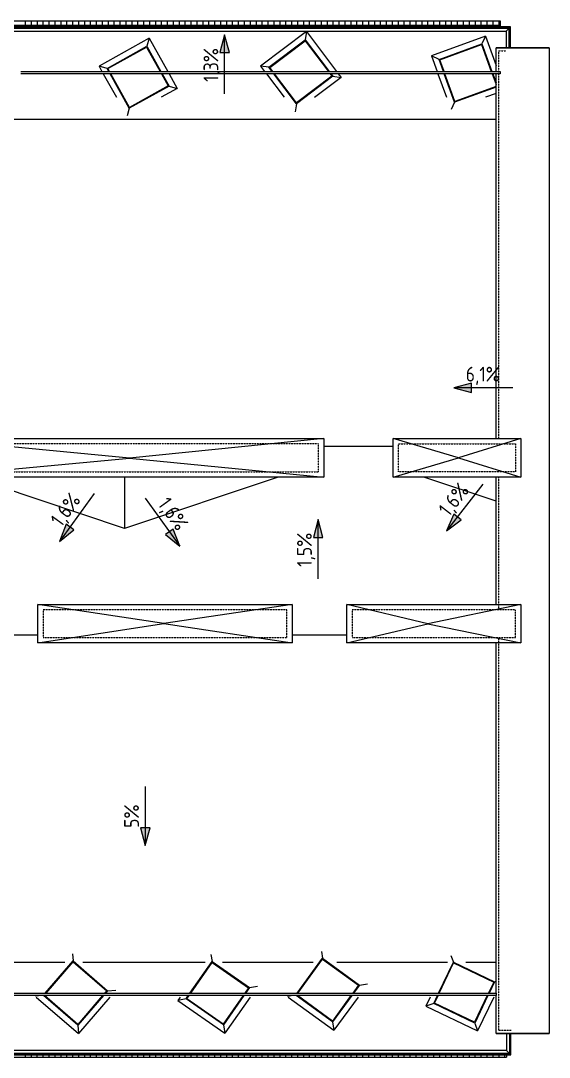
# Model space of a CAD drawing. Header units: millimetres. Extents: x -515342 to 330399, y -224905 to 507333.
# Drawn here: x -265982 to -257052, y 487946 to 505448 of the extents above; entities that cross this region are included whole.
import ezdxf

# ---------------------------------------------------------------- set-up
doc = ezdxf.new("R2010")
doc.units = ezdxf.units.MM
doc.linetypes.add('ADSK_Невидимые', pattern=[5, 3, -2])
for name, color, linetype, lineweight in [('Витраж', 7, 'Continuous', 0), ('Крыша', 7, 'Continuous', 0), ('Линии', 7, 'Continuous', 0), ('Обобщенные модели', 7, 'Continuous', 0), ('Ограждение', 7, 'Continuous', 0), ('Размеры', 7, 'Continuous', 0), ('Стены', 7, 'Continuous', 0), ('Стены наружные', 7, 'Continuous', 0)]:
    doc.layers.add(name, color=color, linetype=linetype, lineweight=lineweight)
doc.styles.add('GOST Common_1', font='', dxfattribs={"width": 0.9, "height": 250})
doc.styles.get('GOST Common_1').set_extended_font_data('GOST Common')

# ---------------------------------------------------------------- blocks, each defined once
blk = doc.blocks.new('Ограждение - Ограждение-9809147-О_АР_П_Крыша')
at = {"layer": 'Ограждение'}
for p, q in [((101485, -521), (101485, -855)), ((101486, -856), (101486, -521)), ((101508, -878), (101508, -521)), ((84774, -856), (101486, -856)), ((101485, -855), (84775, -855)), ((101485, -855), (101435, -805)), ((101507, -877), (101486, -856)), ((84752, -878), (101508, -878))]:
    blk.add_line(p, q, dxfattribs=at)
for points in [[(101486, -856), (101486, -856), (101486, -856), (101485, -855), (101485, -855), (101485, -855)], [(101508, -878), (101508, -878), (101508, -878), (101508, -878), (101507, -877), (101507, -877)]]:
    blk.add_open_spline(points, degree=3, dxfattribs=at)
blk = doc.blocks.new('Ограждение - Ограждение-9809664-О_АР_П_Крыша')
at = {"layer": 'Ограждение'}
for p, q in [((101498, 16478), (152, 16478)), ((174, 16456), (101476, 16456)), ((101475, 16455), (175, 16455)), ((101425, 16405), (101475, 16455)), ((101475, 16126), (101475, 16455)), ((101476, 16456), (101497, 16477)), ((101476, 16456), (101476, 16126)), ((101498, 16126), (101498, 16478))]:
    blk.add_line(p, q, dxfattribs=at)
for points in [[(101475, 16455), (101475, 16455), (101475, 16455), (101476, 16456), (101476, 16456), (101476, 16456)], [(101497, 16477), (101497, 16477), (101498, 16478), (101498, 16478), (101498, 16478), (101498, 16478)]]:
    blk.add_open_spline(points, degree=3, dxfattribs=at)
blk = doc.blocks.new('Ограждение - Ограждение-9810876-О_АР_П_Крыша')
at = {"layer": 'Ограждение'}
for p, q in [((101255, 16125), (102155, 16125)), ((101255, 15725), (101255, 16125)), ((102155, 16125), (102155, -520)), ((101255, 9525), (101255, 15685)), ((101255, 6725), (101255, 8875)), ((101255, 160), (101255, 6075)), ((101255, -520), (101255, 120)), ((102155, -520), (101255, -520))]:
    blk.add_line(p, q, dxfattribs=at)
blk = doc.blocks.new('Заглушка на парапетный отлив 2 - Заглушка на парапетный отлив 2-9811343-О_АР_П_Крыша')
at = {"layer": 'Обобщенные модели'}
for p, q in [((101255, 16126), (102155, 16126)), ((101255, 16125), (101255, 16126)), ((102155, 16125), (101255, 16125)), ((102155, 16126), (102155, 16125)), ((101255, -520), (102155, -520)), ((101255, -521), (101255, -520)), ((102155, -521), (101255, -521)), ((102155, -520), (102155, -521))]:
    blk.add_line(p, q, dxfattribs=at)
blk = doc.blocks.new('Прямоугольный импост - АР_Импост_40х40 _стойка ограждения на кровле_-10059240-О_АР_П_Крыша')
at = {"layer": 'Витраж'}
for p, q in [((101205, 160), (101255, 160)), ((101255, 120), (101205, 120)), ((101255, 160), (101255, 120))]:
    blk.add_line(p, q, dxfattribs=at)
blk = doc.blocks.new('Прямоугольный импост - АР_Импост_40х40 _стойка ограждения на кровле_-10057260-О_АР_П_Крыша')
at = {"layer": 'Витраж'}
for p, q in [((675, 20), (975, 20)), ((975, -20), (675, -20))]:
    blk.add_line(p, q, dxfattribs=at)
blk = doc.blocks.new('Прямоугольный импост - АР_Импост_40х40 _поручень ограждения на кровле_-10058575-О_АР_П_Крыша')
at = {"layer": 'Витраж'}
for p, q in [((101025, 15725), (101325, 15725)), ((101325, 15685), (101025, 15685)), ((101325, 15725), (101325, 15685))]:
    blk.add_line(p, q, dxfattribs=at)
blk = doc.blocks.new('Прямоугольный импост - АР_Импост_40х40 _поручень ограждения на кровле_-10058576-О_АР_П_Крыша')
at = {"layer": 'Витраж'}
for p, q in [((52060, 15725), (52360, 15725)), ((52360, 15685), (52060, 15685))]:
    blk.add_line(p, q, dxfattribs=at)
blk = doc.blocks.new('FP_15-О_АР_П_Крыша')
at = {"layer": 'Обобщенные модели'}
for p, q in [((35, 84), (35, 125)), ((135, 84), (135, 125)), ((235, 84), (235, 125)), ((335, 84), (335, 125)), ((435, 84), (435, 125)), ((535, 84), (535, 125)), ((635, 84), (635, 125)), ((735, 84), (735, 125)), ((835, 84), (835, 125)), ((935, 84), (935, 125)), ((1035, 84), (1035, 125)), ((1135, 84), (1135, 125)), ((1235, 84), (1235, 125)), ((1335, 84), (1335, 125)), ((1435, 84), (1435, 125)), ((1535, 84), (1535, 125)), ((1635, 84), (1635, 125)), ((1735, 84), (1735, 125)), ((1835, 84), (1835, 125)), ((1935, 84), (1935, 125)), ((2035, 84), (2035, 125)), ((2135, 84), (2135, 125)), ((2235, 84), (2235, 125)), ((2335, 84), (2335, 125)), ((2435, 84), (2435, 125)), ((2535, 84), (2535, 125)), ((2635, 84), (2635, 125)), ((2735, 84), (2735, 125)), ((2835, 84), (2835, 125)), ((2935, 84), (2935, 125)), ((3035, 84), (3035, 125)), ((3135, 84), (3135, 125)), ((3235, 84), (3235, 125)), ((3335, 84), (3335, 125)), ((3435, 84), (3435, 125)), ((3535, 84), (3535, 125)), ((3635, 84), (3635, 125)), ((3735, 84), (3735, 125)), ((3835, 84), (3835, 125)), ((3935, 84), (3935, 125)), ((4035, 84), (4035, 125)), ((4135, 84), (4135, 125)), ((4235, 84), (4235, 125)), ((4335, 84), (4335, 125)), ((4435, 84), (4435, 125)), ((4535, 84), (4535, 125)), ((4635, 84), (4635, 125)), ((4735, 84), (4735, 125)), ((4835, 84), (4835, 125)), ((4935, 84), (4935, 125)), ((5035, 84), (5035, 125)), ((5135, 84), (5135, 125)), ((5235, 84), (5235, 125)), ((5335, 84), (5335, 125)), ((5435, 84), (5435, 125)), ((5535, 84), (5535, 125)), ((5635, 84), (5635, 125)), ((5735, 84), (5735, 125)), ((5835, 84), (5835, 125)), ((5935, 84), (5935, 125)), ((6035, 84), (6035, 125)), ((6135, 84), (6135, 125)), ((6235, 84), (6235, 125)), ((6335, 84), (6335, 125)), ((6435, 84), (6435, 125)), ((6535, 84), (6535, 125)), ((6635, 84), (6635, 125)), ((6735, 84), (6735, 125)), ((6835, 84), (6835, 125)), ((6935, 84), (6935, 125)), ((7035, 84), (7035, 125)), ((7135, 84), (7135, 125)), ((7235, 84), (7235, 125)), ((7335, 84), (7335, 125)), ((7435, 84), (7435, 125)), ((7535, 84), (7535, 125)), ((7635, 84), (7635, 125)), ((7735, 84), (7735, 125)), ((7835, 84), (7835, 125)), ((7935, 84), (7935, 125)), ((8035, 84), (8035, 125)), ((8135, 84), (8135, 125))]:
    blk.add_line(p, q, dxfattribs=at)
blk = doc.blocks.new('Влж_Решетка для желоба - Решетка 125-9886788-О_АР_П_Крыша')
at = {"layer": 'Обобщенные модели'}
for p in [(0, 83), (16691, 125)]:
    blk.add_line(p, (0, 125), dxfattribs=at)
blk.add_blockref('FP_15-О_АР_П_Крыша', (0, 0), dxfattribs=at)
blk = doc.blocks.new('FP_16-О_АР_П_Крыша')
at = {"layer": 'Обобщенные модели'}
for p, q in [((101131, 75), (0, 75)), ((26, 84), (26, 103)), ((26, 41), (26, 84)), ((26, 0), (26, 41)), ((126, 84), (126, 103)), ((126, 41), (126, 84)), ((126, 0), (126, 41)), ((226, 84), (226, 103)), ((226, 41), (226, 84)), ((226, 0), (226, 41)), ((326, 84), (326, 103)), ((326, 41), (326, 84)), ((326, 0), (326, 41)), ((426, 84), (426, 103)), ((426, 41), (426, 84)), ((426, 0), (426, 41)), ((526, 84), (526, 103)), ((526, 41), (526, 84)), ((526, 0), (526, 41)), ((626, 84), (626, 103)), ((626, 41), (626, 84)), ((626, 0), (626, 41)), ((726, 84), (726, 103)), ((726, 41), (726, 84)), ((726, 0), (726, 41)), ((826, 84), (826, 103)), ((826, 41), (826, 84)), ((826, 0), (826, 41)), ((926, 84), (926, 103)), ((926, 41), (926, 84)), ((926, 0), (926, 41)), ((1026, 84), (1026, 103)), ((1026, 41), (1026, 84)), ((1026, 0), (1026, 41)), ((1126, 84), (1126, 103)), ((1126, 41), (1126, 84)), ((1126, 0), (1126, 41)), ((1226, 84), (1226, 103)), ((1226, 41), (1226, 84)), ((1226, 0), (1226, 41)), ((1326, 84), (1326, 103)), ((1326, 41), (1326, 84)), ((1326, 0), (1326, 41)), ((1426, 84), (1426, 103)), ((1426, 41), (1426, 84)), ((1426, 0), (1426, 41)), ((1526, 84), (1526, 103)), ((1526, 41), (1526, 84)), ((1526, 0), (1526, 41)), ((1626, 84), (1626, 103)), ((1626, 41), (1626, 84)), ((1626, 0), (1626, 41)), ((1726, 84), (1726, 103)), ((1726, 41), (1726, 84)), ((1726, 0), (1726, 41)), ((1826, 84), (1826, 103)), ((1826, 41), (1826, 84)), ((1826, 0), (1826, 41)), ((1926, 84), (1926, 103)), ((1926, 41), (1926, 84)), ((1926, 0), (1926, 41)), ((2026, 84), (2026, 103)), ((2026, 41), (2026, 84)), ((2026, 0), (2026, 41)), ((2126, 84), (2126, 103)), ((2126, 41), (2126, 84)), ((2126, 0), (2126, 41)), ((2226, 84), (2226, 103)), ((2226, 41), (2226, 84)), ((2226, 0), (2226, 41)), ((2326, 84), (2326, 103)), ((2326, 41), (2326, 84)), ((2326, 0), (2326, 41)), ((2426, 84), (2426, 103)), ((2426, 41), (2426, 84)), ((2426, 0), (2426, 41)), ((2526, 84), (2526, 103)), ((2526, 41), (2526, 84)), ((2526, 0), (2526, 41)), ((2626, 84), (2626, 103)), ((2626, 41), (2626, 84)), ((2626, 0), (2626, 41)), ((2726, 84), (2726, 103)), ((2726, 41), (2726, 84)), ((2726, 0), (2726, 41)), ((2826, 84), (2826, 103)), ((2826, 41), (2826, 84)), ((2826, 0), (2826, 41)), ((2926, 84), (2926, 103)), ((2926, 41), (2926, 84)), ((2926, 0), (2926, 41)), ((3026, 84), (3026, 103)), ((3026, 41), (3026, 84)), ((3026, 0), (3026, 41)), ((3126, 84), (3126, 103)), ((3126, 41), (3126, 84)), ((3126, 0), (3126, 41)), ((3226, 84), (3226, 103)), ((3226, 41), (3226, 84)), ((3226, 0), (3226, 41)), ((3326, 84), (3326, 103)), ((3326, 41), (3326, 84)), ((3326, 0), (3326, 41)), ((3426, 84), (3426, 103)), ((3426, 41), (3426, 84)), ((3426, 0), (3426, 41)), ((3526, 84), (3526, 103)), ((3526, 41), (3526, 84)), ((3526, 0), (3526, 41)), ((3626, 84), (3626, 103)), ((3626, 41), (3626, 84)), ((3626, 0), (3626, 41)), ((3726, 84), (3726, 103)), ((3726, 41), (3726, 84)), ((3726, 0), (3726, 41)), ((3826, 84), (3826, 103)), ((3826, 41), (3826, 84)), ((3826, 0), (3826, 41)), ((3926, 84), (3926, 103)), ((3926, 41), (3926, 84)), ((3926, 0), (3926, 41)), ((4026, 84), (4026, 103)), ((4026, 41), (4026, 84)), ((4026, 0), (4026, 41)), ((4126, 84), (4126, 103)), ((4126, 41), (4126, 84)), ((4126, 0), (4126, 41)), ((4226, 84), (4226, 103)), ((4226, 41), (4226, 84)), ((4226, 0), (4226, 41)), ((4326, 84), (4326, 103)), ((4326, 41), (4326, 84)), ((4326, 0), (4326, 41)), ((4426, 84), (4426, 103)), ((4426, 41), (4426, 84)), ((4426, 0), (4426, 41)), ((4526, 84), (4526, 103)), ((4526, 41), (4526, 84)), ((4526, 0), (4526, 41)), ((4626, 84), (4626, 103)), ((4626, 41), (4626, 84)), ((4626, 0), (4626, 41)), ((4726, 84), (4726, 103)), ((4726, 41), (4726, 84)), ((4726, 0), (4726, 41)), ((4826, 84), (4826, 103)), ((4826, 41), (4826, 84)), ((4826, 0), (4826, 41)), ((4926, 84), (4926, 103)), ((4926, 41), (4926, 84)), ((4926, 0), (4926, 41)), ((5026, 84), (5026, 103)), ((5026, 41), (5026, 84)), ((5026, 0), (5026, 41)), ((5126, 84), (5126, 103)), ((5126, 41), (5126, 84)), ((5126, 0), (5126, 41)), ((5226, 84), (5226, 103)), ((5226, 41), (5226, 84)), ((5226, 0), (5226, 41)), ((5326, 84), (5326, 103)), ((5326, 41), (5326, 84)), ((5326, 0), (5326, 41)), ((5426, 84), (5426, 103)), ((5426, 41), (5426, 84)), ((5426, 0), (5426, 41)), ((5526, 84), (5526, 103)), ((5526, 41), (5526, 84)), ((5526, 0), (5526, 41)), ((5626, 84), (5626, 103)), ((5626, 41), (5626, 84)), ((5626, 0), (5626, 41)), ((5726, 84), (5726, 103)), ((5726, 41), (5726, 84)), ((5726, 0), (5726, 41)), ((5826, 84), (5826, 103)), ((5826, 41), (5826, 84)), ((5826, 0), (5826, 41)), ((5926, 84), (5926, 103)), ((5926, 41), (5926, 84)), ((5926, 0), (5926, 41)), ((6026, 84), (6026, 103)), ((6026, 41), (6026, 84)), ((6026, 0), (6026, 41)), ((6126, 84), (6126, 103)), ((6126, 41), (6126, 84)), ((6126, 0), (6126, 41)), ((6226, 84), (6226, 103)), ((6226, 41), (6226, 84)), ((6226, 0), (6226, 41)), ((6326, 84), (6326, 103)), ((6326, 41), (6326, 84)), ((6326, 0), (6326, 41)), ((6426, 84), (6426, 103)), ((6426, 41), (6426, 84)), ((6426, 0), (6426, 41)), ((6526, 84), (6526, 103)), ((6526, 41), (6526, 84)), ((6526, 0), (6526, 41)), ((6626, 84), (6626, 103)), ((6626, 41), (6626, 84)), ((6626, 0), (6626, 41)), ((6726, 84), (6726, 103)), ((6726, 41), (6726, 84)), ((6726, 0), (6726, 41)), ((6826, 84), (6826, 103)), ((6826, 41), (6826, 84)), ((6826, 0), (6826, 41)), ((6926, 84), (6926, 103)), ((6926, 41), (6926, 84)), ((6926, 0), (6926, 41)), ((7026, 84), (7026, 103)), ((7026, 41), (7026, 84)), ((7026, 0), (7026, 41)), ((7126, 84), (7126, 103)), ((7126, 41), (7126, 84)), ((7126, 0), (7126, 41)), ((7226, 84), (7226, 103)), ((7226, 41), (7226, 84)), ((7226, 0), (7226, 41)), ((7326, 84), (7326, 103)), ((7326, 41), (7326, 84)), ((7326, 0), (7326, 41)), ((7426, 84), (7426, 103)), ((7426, 41), (7426, 84)), ((7426, 0), (7426, 41)), ((7526, 84), (7526, 103)), ((7526, 41), (7526, 84)), ((7526, 0), (7526, 41)), ((7626, 84), (7626, 103)), ((7626, 41), (7626, 84)), ((7626, 0), (7626, 41)), ((7726, 84), (7726, 103)), ((7726, 41), (7726, 84)), ((7726, 0), (7726, 41)), ((7826, 84), (7826, 103)), ((7826, 41), (7826, 84)), ((7826, 0), (7826, 41)), ((7926, 84), (7926, 103)), ((7926, 41), (7926, 84)), ((7926, 0), (7926, 41)), ((8026, 84), (8026, 103)), ((8026, 41), (8026, 84)), ((8026, 0), (8026, 41))]:
    blk.add_line(p, q, dxfattribs=at)
blk = doc.blocks.new('Влж_Решетка для желоба - Решетка 125-9890054-О_АР_П_Крыша')
at = {"layer": 'Обобщенные модели'}
for p, q in [((0, 0), (0, 103)), ((101131, 0), (0, 0))]:
    blk.add_line(p, q, dxfattribs=at)
blk.add_blockref('FP_16-О_АР_П_Крыша', (0, 0), dxfattribs=at)

msp = doc.modelspace()

# ---------------------------------------------------------------- hatches: boundary and pattern name
at = {"layer": 'Размеры'}
for points in [[(-262536.789, 505212.0259), (-262617.1738, 504912.0259), (-262456.4042, 504912.0259)], [(-258665.6926, 499248.673), (-258365.6926, 499168.2882), (-258365.6926, 499329.0577)], [(-258786.6692, 496832.4537), (-258539.1407, 497020.0472), (-258666.1, 497118.6788)], [(-265327.5488, 496657.0419), (-265086.4489, 496852.8288), (-265216.6436, 496947.1483)], [(-260956.7731, 497024.0755), (-261037.1579, 496724.0755), (-260876.3884, 496724.0755)], [(-263295.5558, 496574.8315), (-263406.461, 496864.9379), (-263536.6558, 496770.6184)], [(-263877.8025, 491520.784), (-263797.4178, 491820.784), (-263958.1873, 491820.784)]]:
    msp.add_hatch(color=256, dxfattribs=at).paths.add_polyline_path(points)

# ---------------------------------------------------------------- linework, layer by layer
at = {"layer": 'Крыша'}
for p, q in [((-358982.0024, 505271.4811), (-257782.0024, 505271.4811)), ((-257782.0024, 505271.4811), (-257782.0024, 504992.4811)), ((-261774.5183, 504659.1279), (-261175.5417, 505110.4892)), ((-261175.5417, 505110.4892), (-260784.4411, 504591.4811)), ((-264509.4769, 504638.4049), (-263854.2715, 505003.3787)), ((-263854.2715, 505003.3787), (-263624.8293, 504591.4811)), ((-258902.1454, 504788.5014), (-258197.376, 505045.0165)), ((-258197.376, 505045.0165), (-258032.3026, 504591.4811)), ((-258830.4359, 504591.4811), (-258902.1454, 504788.5014)), ((-264483.3386, 504591.4811), (-264509.4769, 504638.4049)), ((-261723.5428, 504591.4811), (-261774.5183, 504659.1279)), ((-264144.5032, 503983.1995), (-264461.0571, 504551.4811)), ((-263602.5478, 504551.4811), (-263489.2977, 504348.1732)), ((-261323.1571, 504060.1513), (-261693.4007, 504551.4811)), ((-260724.1804, 504511.5125), (-261323.1571, 504060.1513)), ((-260754.2989, 504551.4811), (-260724.1804, 504511.5125)), ((-258645.6303, 504083.732), (-258815.8771, 504551.4811)), ((-258017.7437, 504551.4811), (-257952.0024, 504370.8583)), ((-263489.2977, 504348.1732), (-264144.5032, 503983.1995)), ((-257952.0024, 504336.1919), (-258645.6303, 504083.732)), ((-257952.0024, 503781.4369), (-306247.0024, 503781.4369)), ((-264143.9416, 498064.1213), (-267592.0024, 498391.4811)), ((-267592.0024, 498391.4811), (-260862.0024, 498391.4811)), ((-260862.0024, 498391.4811), (-264143.9416, 498064.1213)), ((-260862.0024, 498391.4811), (-260862.0024, 497741.4811)), ((-259692.0024, 497741.4811), (-259692.0024, 498391.4811)), ((-258583.3434, 498066.4811), (-259692.0024, 498391.4811)), ((-259692.0024, 498391.4811), (-257532.0024, 498391.4811)), ((-257532.0024, 498391.4811), (-258583.3434, 498066.4811)), ((-257532.0024, 498391.4811), (-257532.0024, 497741.4811)), ((-259692.0024, 498256.4811), (-260862.0024, 498256.4811)), ((-267592.0024, 497741.4811), (-264143.9416, 498064.1213)), ((-264143.9416, 498064.1213), (-260862.0024, 497741.4811)), ((-259692.0024, 497741.4811), (-258583.3434, 498066.4811)), ((-258583.3434, 498066.4811), (-257532.0024, 497741.4811)), ((-260862.0024, 497741.4811), (-267592.0024, 497741.4811)), ((-264227.0024, 496876.4811), (-266822.0024, 497741.4811)), ((-261632.0024, 497741.4811), (-264227.0024, 496876.4811)), ((-264227.0024, 497741.4811), (-264227.0024, 496876.4811)), ((-257532.0024, 497741.4811), (-259692.0024, 497741.4811)), ((-257952.0024, 497334.8145), (-259172.0024, 497741.4811)), ((-265692.0024, 494941.4811), (-265692.0024, 495591.4811)), ((-263563.6731, 495271.6435), (-265692.0024, 495591.4811)), ((-265692.0024, 495591.4811), (-261397.0024, 495591.4811)), ((-261397.0024, 495591.4811), (-263563.6731, 495271.6435)), ((-261397.0024, 495591.4811), (-261397.0024, 494941.4811)), ((-260472.0024, 494941.4811), (-260472.0024, 495591.4811)), ((-259102.9792, 495266.4811), (-260472.0024, 495591.4811)), ((-260472.0024, 495591.4811), (-257532.0024, 495591.4811)), ((-257532.0024, 495591.4811), (-259102.9792, 495266.4811)), ((-257532.0024, 495591.4811), (-257532.0024, 494941.4811)), ((-265692.0024, 494941.4811), (-263563.6731, 495271.6435)), ((-263563.6731, 495271.6435), (-261397.0024, 494941.4811)), ((-260472.0024, 494941.4811), (-259102.9792, 495266.4811)), ((-259102.9792, 495266.4811), (-257532.0024, 494941.4811)), ((-265692.0024, 495071.4811), (-266242.0024, 495071.4811)), ((-261397.0024, 494941.4811), (-265692.0024, 494941.4811)), ((-260472.0024, 495071.4811), (-261397.0024, 495071.4811)), ((-257532.0024, 494941.4811), (-260472.0024, 494941.4811)), ((-267492.7966, 489551.4811), (-265234.3658, 489551.4811)), ((-265553.1656, 489026.4811), (-265096.0471, 489558.4946)), ((-265096.0471, 489558.4946), (-264527.1899, 489069.7191)), ((-264933.917, 489551.4811), (-262867.65, 489551.4811)), ((-263110.218, 489026.4811), (-262747.1645, 489549.0411)), ((-262747.1645, 489549.0411), (-262131.2279, 489121.1134)), ((-262574.816, 489551.4811), (-261042.8498, 489551.4811)), ((-261299.3535, 489026.4811), (-260881.4773, 489603.1764)), ((-260881.4773, 489603.1764), (-260274.1554, 489163.108)), ((-260639.1257, 489551.4811), (-258772.747, 489551.4811)), ((-258912.5145, 489026.4811), (-258667.8515, 489538.2569)), ((-258667.8515, 489538.2569), (-257991.1997, 489214.7721)), ((-258462.8731, 489551.4811), (-257952.0024, 489551.4811)), ((-257991.1997, 489214.7721), (-258081.2154, 489026.4811)), ((-264527.1899, 489069.7191), (-264564.341, 489026.4811)), ((-262131.2279, 489121.1134), (-262196.9746, 489026.4811)), ((-260274.1554, 489163.108), (-260373.156, 489026.4811)), ((-265015.9654, 488500.8619), (-265581.1492, 488986.4811)), ((-264598.71, 488986.4811), (-265015.9654, 488500.8619)), ((-263175.0922, 488933.1046), (-263138.0084, 488986.4811)), ((-262559.1557, 488505.1768), (-263175.0922, 488933.1046)), ((-262224.765, 488986.4811), (-262559.1557, 488505.1768)), ((-260714.2238, 488555.7862), (-261308.6097, 488986.4811)), ((-260402.0024, 488986.6712), (-260714.2238, 488555.7862)), ((-258991.3363, 488861.6052), (-258931.6372, 488986.4811)), ((-258314.6845, 488538.1203), (-258991.3363, 488861.6052)), ((-258100.3381, 488986.4811), (-258314.6845, 488538.1203)), ((-257772.0024, 488345.4811), (-257772.0024, 488061.4811)), ((-257772.0024, 488061.4811), (-274382.0024, 488061.4811))]:
    msp.add_line(p, q, dxfattribs=at)
at = {"layer": 'Линии', "linetype": 'ADSK_Невидимые'}
for p, q in [((-257902.0024, 498391.4811), (-257902.0024, 504941.4811)), ((-257902.0024, 504941.4811), (-257782.0024, 504941.4811)), ((-260952.0024, 498301.4811), (-267502.0024, 498301.4811)), ((-260952.0024, 497831.4811), (-260952.0024, 498301.4811)), ((-259602.0024, 498301.4811), (-257622.0024, 498301.4811)), ((-259602.0024, 497831.4811), (-259602.0024, 498301.4811)), ((-257622.0024, 498301.4811), (-257622.0024, 497831.4811)), ((-267502.0024, 497831.4811), (-260952.0024, 497831.4811)), ((-257622.0024, 497831.4811), (-259602.0024, 497831.4811)), ((-257902.0024, 495501.4811), (-257902.0024, 497741.4811)), ((-261487.0024, 495501.4811), (-265602.0024, 495501.4811)), ((-265602.0024, 495501.4811), (-265602.0024, 495031.4811)), ((-261487.0024, 495031.4811), (-261487.0024, 495501.4811)), ((-257622.0024, 495501.4811), (-260382.0024, 495501.4811)), ((-260382.0024, 495501.4811), (-260382.0024, 495031.4811)), ((-257622.0024, 495031.4811), (-257622.0024, 495501.4811)), ((-265602.0024, 495031.4811), (-261487.0024, 495031.4811)), ((-260382.0024, 495031.4811), (-257622.0024, 495031.4811)), ((-257902.0024, 488396.4811), (-257902.0024, 495031.4811)), ((-257698.5738, 488396.4811), (-257902.0024, 488396.4811))]:
    msp.add_line(p, q, dxfattribs=at)
at = {"layer": 'Размеры'}
for p, q in [((-262536.789, 505212.0259), (-262617.1738, 504912.0259)), ((-262456.4042, 504912.0259), (-262536.789, 505212.0259)), ((-262536.789, 504212.0259), (-262536.789, 505212.0259)), ((-262617.1738, 504912.0259), (-262456.4042, 504912.0259)), ((-258365.6926, 499329.0577), (-258665.6926, 499248.673)), ((-258365.6926, 499168.2882), (-258365.6926, 499329.0577)), ((-258665.6926, 499248.673), (-258365.6926, 499168.2882)), ((-257665.6926, 499248.673), (-258665.6926, 499248.673)), ((-258173.1729, 497622.1513), (-258786.6692, 496832.4537)), ((-264740.8734, 497466.8641), (-265327.5488, 496657.0419)), ((-263882.2312, 497384.6537), (-263295.5558, 496574.8315)), ((-258666.1, 497118.6788), (-258786.6692, 496832.4537)), ((-258539.1407, 497020.0472), (-258666.1, 497118.6788)), ((-265216.6436, 496947.1483), (-265327.5488, 496657.0419)), ((-265086.4489, 496852.8288), (-265216.6436, 496947.1483)), ((-260956.7731, 497024.0755), (-261037.1579, 496724.0755)), ((-260876.3884, 496724.0755), (-260956.7731, 497024.0755)), ((-260956.7731, 496024.0755), (-260956.7731, 497024.0755)), ((-258786.6692, 496832.4537), (-258539.1407, 497020.0472)), ((-265327.5488, 496657.0419), (-265086.4489, 496852.8288)), ((-263406.461, 496864.9379), (-263536.6558, 496770.6184)), ((-263536.6558, 496770.6184), (-263295.5558, 496574.8315)), ((-263295.5558, 496574.8315), (-263406.461, 496864.9379)), ((-261037.1579, 496724.0755), (-260876.3884, 496724.0755)), ((-263877.8025, 492520.784), (-263877.8025, 491520.784)), ((-263797.4178, 491820.784), (-263958.1873, 491820.784)), ((-263958.1873, 491820.784), (-263877.8025, 491520.784)), ((-263877.8025, 491520.784), (-263797.4178, 491820.784))]:
    msp.add_line(p, q, dxfattribs=at)
at = {"layer": 'Стены'}
for p, q in [((-263811.7041, 505153.0049), (-264659.1032, 504680.9723)), ((-263811.7041, 505153.0049), (-263850.4017, 505016.981)), ((-263811.7041, 505153.0049), (-263498.9146, 504591.4811)), ((-261153.8915, 505264.5387), (-261928.5679, 504680.7781)), ((-261153.8915, 505264.5387), (-261173.5735, 505124.4937)), ((-261153.8915, 505264.5387), (-260646.7062, 504591.4811)), ((-258131.632, 505186.005), (-259043.1338, 504854.2454)), ((-258131.632, 505186.005), (-258191.3992, 505057.8337)), ((-258131.632, 505186.005), (-257952.0024, 504692.4768)), ((-258914.9625, 504794.4782), (-259043.1338, 504854.2454)), ((-259043.1338, 504854.2454), (-258947.4954, 504591.4811)), ((-264523.0793, 504642.2747), (-264659.1032, 504680.9723)), ((-264659.1032, 504680.9723), (-264609.2533, 504591.4811)), ((-261788.5228, 504661.0961), (-261928.5679, 504680.7781)), ((-261928.5679, 504680.7781), (-261861.2778, 504591.4811)), ((-264586.9718, 504551.4811), (-264366.5634, 504155.8011)), ((-263476.6331, 504551.4811), (-263339.6715, 504305.6059)), ((-261831.1356, 504551.4811), (-261532.9693, 504155.8011)), ((-260570.1309, 504489.8623), (-261016.8785, 504153.2138)), ((-260710.1759, 504509.5443), (-260570.1309, 504489.8623)), ((-260616.564, 504551.4811), (-260570.1309, 504489.8623)), ((-258932.9366, 504551.4811), (-258788.9209, 504155.8011)), ((-263339.6715, 504305.6059), (-263608.6029, 504155.8011)), ((-263475.6953, 504344.3035), (-263339.6715, 504305.6059)), ((-257952.0024, 504219.1323), (-258127.3921, 504155.2957)), ((-261325.1253, 504046.1467), (-261344.1673, 503910.6559)), ((-258651.607, 504070.9148), (-258709.7133, 503946.3055)), ((-264148.3729, 503969.5971), (-264185.4457, 503839.2845)), ((-265106.2148, 489692.7783), (-265097.1149, 489572.5964)), ((-260902.2576, 489733.3091), (-260883.7073, 489617.1416)), ((-262771.1674, 489682.3105), (-262749.6713, 489562.9593)), ((-258713.3037, 489666.9735), (-258672.5604, 489551.592)), ((-260260.1902, 489165.3381), (-260125.6677, 489186.8194)), ((-257977.8646, 489219.481), (-257952.0024, 489228.6134)), ((-264513.0882, 489070.7869), (-264374.8065, 489081.2573)), ((-262117.3097, 489123.6202), (-261982.3515, 489147.9273)), ((-265626.5069, 488986.4811), (-265739.9421, 488977.892)), ((-265722.6833, 488963.0629), (-265004.2201, 488345.7424)), ((-264473.8038, 488963.0629), (-265004.2201, 488345.7424)), ((-263288.2208, 488963.0629), (-263328.1923, 488905.53)), ((-263189.0104, 488930.5978), (-263328.1923, 488905.53)), ((-263328.1923, 488905.53), (-262531.5811, 488352.0767)), ((-262107.0926, 488963.0629), (-262531.5811, 488352.0767)), ((-261380.245, 488986.4811), (-261475.1629, 488971.3241)), ((-261463.7619, 488963.0629), (-260689.6933, 488402.169)), ((-260283.2668, 488963.0629), (-260689.6933, 488402.169)), ((-259064.7566, 488963.0629), (-259138.023, 488809.8073)), ((-259004.6714, 488856.8963), (-259138.023, 488809.8073)), ((-257989.6097, 488963.0629), (-258262.8867, 488391.4336)), ((-259138.023, 488809.8073), (-258262.8867, 488391.4336)), ((-265014.8976, 488486.7601), (-265004.2201, 488345.7424)), ((-262556.6489, 488491.2587), (-262531.5811, 488352.0767)), ((-260711.9938, 488541.821), (-260689.6933, 488402.169)), ((-258309.9757, 488524.7852), (-258262.8867, 488391.4336))]:
    msp.add_line(p, q, dxfattribs=at)
at = {"layer": 'Стены наружные'}
for p, q in [((-261788.5228, 504661.0961), (-261173.5735, 505124.4937)), ((-261173.5735, 505124.4937), (-260771.9197, 504591.4811)), ((-264523.0793, 504642.2747), (-263850.4017, 505016.981)), ((-263850.4017, 505016.981), (-263613.3825, 504591.4811)), ((-258914.9625, 504794.4782), (-258191.3992, 505057.8337)), ((-258191.3992, 505057.8337), (-258021.6608, 504591.4811)), ((-258841.0777, 504591.4811), (-258914.9625, 504794.4782)), ((-264494.7854, 504591.4811), (-264523.0793, 504642.2747)), ((-261736.0642, 504591.4811), (-261788.5228, 504661.0961)), ((-264148.3729, 503969.5971), (-264472.5039, 504551.4811)), ((-263591.101, 504551.4811), (-263475.6953, 504344.3035)), ((-261325.1253, 504046.1467), (-261705.922, 504551.4811)), ((-260710.1759, 504509.5443), (-261325.1253, 504046.1467)), ((-260741.7776, 504551.4811), (-260710.1759, 504509.5443)), ((-258651.607, 504070.9148), (-258826.5189, 504551.4811)), ((-258007.102, 504551.4811), (-257952.0024, 504400.0964)), ((-263475.6953, 504344.3035), (-264148.3729, 503969.5971)), ((-257952.0024, 504325.5501), (-258651.607, 504070.9148)), ((-265566.3499, 489026.4811), (-265097.1149, 489572.5964)), ((-265097.1149, 489572.5964), (-264513.0882, 489070.7869)), ((-263122.3946, 489026.4811), (-262749.6713, 489562.9593)), ((-262749.6713, 489562.9593), (-262117.3097, 489123.6202)), ((-261311.7028, 489026.4811), (-260883.7073, 489617.1416)), ((-260883.7073, 489617.1416), (-260260.1902, 489165.3381)), ((-258923.5985, 489026.4811), (-258672.5604, 489551.592)), ((-258672.5604, 489551.592), (-257977.8646, 489219.481)), ((-260260.1902, 489165.3381), (-260360.8067, 489026.4811)), ((-257977.8646, 489219.481), (-258070.1314, 489026.4811)), ((-264513.0882, 489070.7869), (-264551.1567, 489026.4811)), ((-262117.3097, 489123.6202), (-262184.798, 489026.4811)), ((-265014.8976, 488486.7601), (-265596.4937, 488986.4811)), ((-264585.5256, 488986.4811), (-265014.8976, 488486.7601)), ((-263189.0104, 488930.5978), (-263150.185, 488986.4811)), ((-262556.6489, 488491.2587), (-263189.0104, 488930.5978)), ((-262212.5884, 488986.4811), (-262556.6489, 488491.2587)), ((-260711.9938, 488541.821), (-261325.6525, 488986.4811)), ((-260389.7909, 488986.4811), (-260711.9938, 488541.821)), ((-259004.6714, 488856.8963), (-258942.7212, 488986.4811)), ((-258309.9757, 488524.7852), (-259004.6714, 488856.8963)), ((-258089.2541, 488986.4811), (-258309.9757, 488524.7852))]:
    msp.add_line(p, q, dxfattribs=at)

# ---------------------------------------------------------------- block references
at = {"layer": 'Витраж'}
for name, p in [('Прямоугольный импост - АР_Импост_40х40 _поручень ограждения на кровле_-10058576-О_АР_П_Крыша', (-318042.0024, 488866.4811)), ('Прямоугольный импост - АР_Импост_40х40 _поручень ограждения на кровле_-10058576-О_АР_П_Крыша', (-317742.0024, 488866.4811)), ('Прямоугольный импост - АР_Импост_40х40 _поручень ограждения на кровле_-10058576-О_АР_П_Крыша', (-317442.0024, 488866.4811)), ('Прямоугольный импост - АР_Импост_40х40 _поручень ограждения на кровле_-10058576-О_АР_П_Крыша', (-317142.0024, 488866.4811)), ('Прямоугольный импост - АР_Импост_40х40 _поручень ограждения на кровле_-10058576-О_АР_П_Крыша', (-316842.0024, 488866.4811)), ('Прямоугольный импост - АР_Импост_40х40 _поручень ограждения на кровле_-10058576-О_АР_П_Крыша', (-316542.0024, 488866.4811)), ('Прямоугольный импост - АР_Импост_40х40 _поручень ограждения на кровле_-10058576-О_АР_П_Крыша', (-316242.0024, 488866.4811)), ('Прямоугольный импост - АР_Импост_40х40 _поручень ограждения на кровле_-10058576-О_АР_П_Крыша', (-315942.0024, 488866.4811)), ('Прямоугольный импост - АР_Импост_40х40 _поручень ограждения на кровле_-10058576-О_АР_П_Крыша', (-315642.0024, 488866.4811)), ('Прямоугольный импост - АР_Импост_40х40 _поручень ограждения на кровле_-10058576-О_АР_П_Крыша', (-315342.0024, 488866.4811)), ('Прямоугольный импост - АР_Импост_40х40 _поручень ограждения на кровле_-10058576-О_АР_П_Крыша', (-315042.0024, 488866.4811)), ('Прямоугольный импост - АР_Импост_40х40 _поручень ограждения на кровле_-10058576-О_АР_П_Крыша', (-314742.0024, 488866.4811)), ('Прямоугольный импост - АР_Импост_40х40 _поручень ограждения на кровле_-10058576-О_АР_П_Крыша', (-314442.0024, 488866.4811)), ('Прямоугольный импост - АР_Импост_40х40 _поручень ограждения на кровле_-10058576-О_АР_П_Крыша', (-314142.0024, 488866.4811)), ('Прямоугольный импост - АР_Импост_40х40 _поручень ограждения на кровле_-10058576-О_АР_П_Крыша', (-313842.0024, 488866.4811)), ('Прямоугольный импост - АР_Импост_40х40 _поручень ограждения на кровле_-10058576-О_АР_П_Крыша', (-313542.0024, 488866.4811)), ('Прямоугольный импост - АР_Импост_40х40 _поручень ограждения на кровле_-10058576-О_АР_П_Крыша', (-313242.0024, 488866.4811)), ('Прямоугольный импост - АР_Импост_40х40 _поручень ограждения на кровле_-10058576-О_АР_П_Крыша', (-312942.0024, 488866.4811)), ('Прямоугольный импост - АР_Импост_40х40 _поручень ограждения на кровле_-10058576-О_АР_П_Крыша', (-312642.0024, 488866.4811)), ('Прямоугольный импост - АР_Импост_40х40 _поручень ограждения на кровле_-10058576-О_АР_П_Крыша', (-312342.0024, 488866.4811)), ('Прямоугольный импост - АР_Импост_40х40 _поручень ограждения на кровле_-10058576-О_АР_П_Крыша', (-312042.0024, 488866.4811)), ('Прямоугольный импост - АР_Импост_40х40 _поручень ограждения на кровле_-10058576-О_АР_П_Крыша', (-311742.0024, 488866.4811)), ('Прямоугольный импост - АР_Импост_40х40 _поручень ограждения на кровле_-10058576-О_АР_П_Крыша', (-311442.0024, 488866.4811)), ('Прямоугольный импост - АР_Импост_40х40 _поручень ограждения на кровле_-10058576-О_АР_П_Крыша', (-311142.0024, 488866.4811)), ('Прямоугольный импост - АР_Импост_40х40 _поручень ограждения на кровле_-10058576-О_АР_П_Крыша', (-310842.0024, 488866.4811)), ('Прямоугольный импост - АР_Импост_40х40 _поручень ограждения на кровле_-10058576-О_АР_П_Крыша', (-310542.0024, 488866.4811)), ('Прямоугольный импост - АР_Импост_40х40 _поручень ограждения на кровле_-10058575-О_АР_П_Крыша', (-359207.0024, 488866.4811)), ('Прямоугольный импост - АР_Импост_40х40 _стойка ограждения на кровле_-10057260-О_АР_П_Крыша', (-266777.0024, 489006.4811)), ('Прямоугольный импост - АР_Импост_40х40 _стойка ограждения на кровле_-10057260-О_АР_П_Крыша', (-266477.0024, 489006.4811)), ('Прямоугольный импост - АР_Импост_40х40 _стойка ограждения на кровле_-10057260-О_АР_П_Крыша', (-266177.0024, 489006.4811)), ('Прямоугольный импост - АР_Импост_40х40 _стойка ограждения на кровле_-10057260-О_АР_П_Крыша', (-265877.0024, 489006.4811)), ('Прямоугольный импост - АР_Импост_40х40 _стойка ограждения на кровле_-10057260-О_АР_П_Крыша', (-265577.0024, 489006.4811)), ('Прямоугольный импост - АР_Импост_40х40 _стойка ограждения на кровле_-10057260-О_АР_П_Крыша', (-265277.0024, 489006.4811)), ('Прямоугольный импост - АР_Импост_40х40 _стойка ограждения на кровле_-10057260-О_АР_П_Крыша', (-264977.0024, 489006.4811)), ('Прямоугольный импост - АР_Импост_40х40 _стойка ограждения на кровле_-10057260-О_АР_П_Крыша', (-264677.0024, 489006.4811)), ('Прямоугольный импост - АР_Импост_40х40 _стойка ограждения на кровле_-10057260-О_АР_П_Крыша', (-264377.0024, 489006.4811)), ('Прямоугольный импост - АР_Импост_40х40 _стойка ограждения на кровле_-10057260-О_АР_П_Крыша', (-264077.0024, 489006.4811)), ('Прямоугольный импост - АР_Импост_40х40 _стойка ограждения на кровле_-10057260-О_АР_П_Крыша', (-263777.0024, 489006.4811)), ('Прямоугольный импост - АР_Импост_40х40 _стойка ограждения на кровле_-10057260-О_АР_П_Крыша', (-263477.0024, 489006.4811)), ('Прямоугольный импост - АР_Импост_40х40 _стойка ограждения на кровле_-10057260-О_АР_П_Крыша', (-263177.0024, 489006.4811)), ('Прямоугольный импост - АР_Импост_40х40 _стойка ограждения на кровле_-10057260-О_АР_П_Крыша', (-262877.0024, 489006.4811)), ('Прямоугольный импост - АР_Импост_40х40 _стойка ограждения на кровле_-10057260-О_АР_П_Крыша', (-262577.0024, 489006.4811)), ('Прямоугольный импост - АР_Импост_40х40 _стойка ограждения на кровле_-10057260-О_АР_П_Крыша', (-262277.0024, 489006.4811)), ('Прямоугольный импост - АР_Импост_40х40 _стойка ограждения на кровле_-10057260-О_АР_П_Крыша', (-261977.0024, 489006.4811)), ('Прямоугольный импост - АР_Импост_40х40 _стойка ограждения на кровле_-10057260-О_АР_П_Крыша', (-261677.0024, 489006.4811)), ('Прямоугольный импост - АР_Импост_40х40 _стойка ограждения на кровле_-10057260-О_АР_П_Крыша', (-261377.0024, 489006.4811)), ('Прямоугольный импост - АР_Импост_40х40 _стойка ограждения на кровле_-10057260-О_АР_П_Крыша', (-261077.0024, 489006.4811)), ('Прямоугольный импост - АР_Импост_40х40 _стойка ограждения на кровле_-10057260-О_АР_П_Крыша', (-260777.0024, 489006.4811)), ('Прямоугольный импост - АР_Импост_40х40 _стойка ограждения на кровле_-10057260-О_АР_П_Крыша', (-260477.0024, 489006.4811)), ('Прямоугольный импост - АР_Импост_40х40 _стойка ограждения на кровле_-10057260-О_АР_П_Крыша', (-260177.0024, 489006.4811)), ('Прямоугольный импост - АР_Импост_40х40 _стойка ограждения на кровле_-10057260-О_АР_П_Крыша', (-259877.0024, 489006.4811)), ('Прямоугольный импост - АР_Импост_40х40 _стойка ограждения на кровле_-10057260-О_АР_П_Крыша', (-259577.0024, 489006.4811)), ('Прямоугольный импост - АР_Импост_40х40 _стойка ограждения на кровле_-10057260-О_АР_П_Крыша', (-259277.0024, 489006.4811)), ('Прямоугольный импост - АР_Импост_40х40 _стойка ограждения на кровле_-10057260-О_АР_П_Крыша', (-258977.0024, 489006.4811)), ('Прямоугольный импост - АР_Импост_40х40 _стойка ограждения на кровле_-10059240-О_АР_П_Крыша', (-359207.0024, 488866.4811))]:
    msp.add_blockref(name, p, dxfattribs=at)
at = {"layer": 'Обобщенные модели', "rotation": 180}
for name, p in [('Влж_Решетка для желоба - Решетка 125-9890054-О_АР_П_Крыша', (-257880.8916, 505447.4304)), ('Влж_Решетка для желоба - Решетка 125-9886788-О_АР_П_Крыша', (-257772.0024, 488071.4811))]:
    msp.add_blockref(name, p, dxfattribs=at)
at = {"layer": 'Обобщенные модели'}
msp.add_blockref('Заглушка на парапетный отлив 2 - Заглушка на парапетный отлив 2-9811343-О_АР_П_Крыша', (-359207.0024, 488866.4811), dxfattribs=at)
at = {"layer": 'Ограждение'}
for name in ['Ограждение - Ограждение-9809664-О_АР_П_Крыша', 'Ограждение - Ограждение-9810876-О_АР_П_Крыша', 'Ограждение - Ограждение-9809147-О_АР_П_Крыша']:
    msp.add_blockref(name, (-359207.0024, 488866.4811), dxfattribs=at)

# ---------------------------------------------------------------- texts
at = {"layer": 'Размеры', "char_height": 250, "attachment_point": 1, "line_spacing_factor": 1.022761, "style": 'GOST Common_1'}
for s, insert, width, rotation in [('1,3%', (-262893.4961, 504415.3469), 712.029696, 90), ('1,6%', (-258943.6233, 497211.8543), 712.029696, 52.15725464), ('1,6%', (-265497.1347, 497030.967), 712.029696, 54.07856093), ('1,6%', (-263474.0785, 497429.2711), 712.029696, 305.92143907), ('1,5%', (-261313.4802, 496227.3964), 712.029696, 90), ('5%', (-264234.5096, 491819.6456), 482.731997, 90)]:
    msp.add_mtext(s, dxfattribs=dict(at, insert=insert, width=width, rotation=rotation))
at = {"layer": 'Размеры', "insert": (-258462.3716, 499605.38), "char_height": 250, "width": 712.029696, "attachment_point": 1, "line_spacing_factor": 1.022761, "style": 'GOST Common_1'}
msp.add_mtext('6,1%', dxfattribs=at)

doc.saveas('drawing.dxf')
